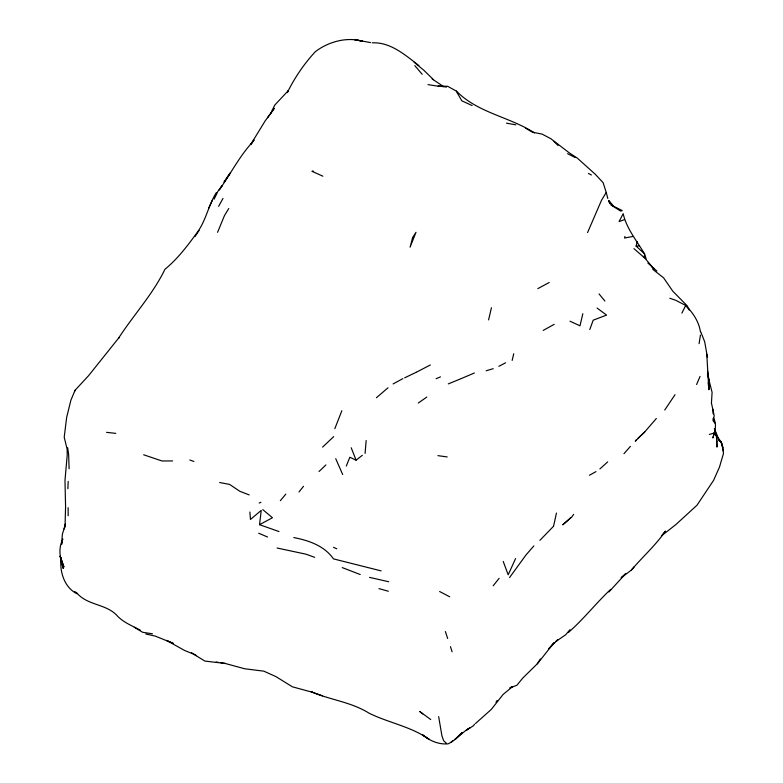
<?xml version="1.0" encoding="UTF-8"?>
<svg xmlns="http://www.w3.org/2000/svg" width="783" height="783" viewBox="0 0 783 783"><rect width="100%" height="100%" fill="white"/><g stroke="black" fill="none" stroke-linecap="round" stroke-linejoin="round"><path stroke-width="1.17" d="M69.09 468.792L68.63 454.316L67.641 447.729M709.006 380.205L708.811 389.601L709.006 380.205L707.529 370.839M637.186 241.634L636.09 246.097L644.536 253.858L646.523 260.025L644.38 257.724L644.536 253.858C636.745 240.714 626.586 228.695 623.16 213.661L619.069 221.599L624.374 219.641M67.876 488.719L68.199 481.388M711.414 403.529L712.09 392.332L708.184 377.103M365.084 453.445L366.16 440.506M62.953 538.998C57.864 548.472 60.085 558.827 63.266 568.478L60.966 558.964C59.665 572.461 64.695 588.307 77.938 594.209C89.125 605.846 107.349 603.938 117.998 616.632C124.301 622.847 132.797 626.097 140.47 630.295M279.002 531.54L259.525 524.688L261.238 510.369L250.462 519.452L249.875 512.023M713.303 418.699L713.401 421.058L714.155 415.558L711.551 403.548M699.072 343.668L700.462 335.065M553.689 525.599L556.459 513.051M488.592 319.895L491.44 307.719M582.836 313.689L579.988 325.816L569.985 321.196M512.141 360.434L513.746 353.75M624.951 236.446L624.55 238.042L633.104 236.417M65.41 524.757L64.304 528.965L65.116 523.475L65.576 506.552L64.979 480.41L67.221 454.972L67.132 449.266L64.216 437.188L66.643 417.476L70.891 400.191L75.051 390.296L88.538 375.723L118.977 337.639L118.439 338.354C133.56 314.991 152.793 294.388 164.939 269.293C177.721 258.83 187.509 245.764 197.189 232.492C206.125 220.434 208.386 205.117 216.411 192.501M62.16 542.345L61.544 544.518L62.386 534.172L65.488 523.964M334.83 428.663L341.858 410.732M589.785 329.555L593.211 320.178L606.571 315.089L597.067 308.052M587.563 232.58L601.53 200.242L606.228 192.452L603.164 182.752L595.227 174.218L577.414 158.195L569.28 152.861L550.655 138.591L542.12 134.118L532.43 132.161L525.599 128.206M217.566 232.336L224.457 215.638L228.763 208.523M346.301 466.022L349.854 457.252L356.099 460.179L362.343 455.295M74.493 391.637L75.051 390.296M696.596 384.522L700.051 376.427M208.523 208.454L212.34 200.448M250.961 144.072L253.956 140.177L250.961 144.072L265.251 120.748L270.84 113.183L274.676 105.176L288.291 90.642L287.283 92.658M214.131 199.156L217.899 191.355L222.098 185.669L219.211 189.926C230.486 174.169 239.04 156.923 252.126 142.545M681.895 313.141L685.663 305.409L675.543 300.192L669.827 298.274M287.39 92.443C294.692 77.683 304.068 63.863 315.255 51.766C327.852 41.939 346.8 36.527 362.5 41.274L354.621 39.679L370.555 42.585M515.586 558.563L508.187 574.791L503.215 561.411M218.614 206.35L223.008 198.402M537.255 663.837L540.358 658.963M664.728 410.047L675.024 394.691M194.996 236.564L199.107 230.398M568.399 632.458C583.629 619.196 596.117 603.037 610.701 589.345M495.982 702.224L497.156 700.482M270.84 113.183L274.265 108.338L267.61 117.744M573.665 514.382L571.717 517.093L562.752 524.816L570.611 517.798M538.019 663.025L553.914 642.823L548.756 648.784L557.731 639.731L555.822 641.571L565.708 634.729L570.014 629.669M509.527 577.6L526.098 554.834L533.889 545.888M636.501 439.606L635.248 441.201L644.722 431.962L656.34 418.494M493.173 585.782L499.133 578.304M298.979 491.969L303.53 486.282M280.353 500.66L285.815 494.132M474.606 724.206L473.118 725.968L466.365 730.167L469.966 727.818C461.98 732.213 456.352 739.906 448.111 743.85C438.715 744.672 429.73 740.816 422.654 734.885L429.123 739.318C411.085 726.497 388.681 722.895 369.038 713.166C351.313 702.057 330.279 699.904 311.282 691.839L322.508 695.833M621.34 577.697L631.431 570.004L634.25 566.726M623.982 453.69L630.432 446.33M539.888 540.339L553.581 526.225M608.939 591.958L625.774 573.538L621.271 577.541M537.53 663.573L522.692 678.147L516.868 685.291L509.772 687.914M631.431 570.004C642.559 556.84 655.596 545.428 665.413 531.099L661.508 535.817L675.827 524.6L696.987 505.231L713.587 480.341L719.46 467.157L723.472 453.514L722.22 444.627L720.977 441.534L715.75 435.279M322.616 447.103L333.675 436.62M319.043 471.493L325.904 464.955M638.145 438.069L644.722 431.962M599.905 468.919L607.686 461.892M475.535 723.472L491.323 709.398L503.077 694.472L512.415 686.769L510.408 687.562M388.016 387.8L376.417 397.725M450.881 742.421L452.868 740.796M418.269 403.039L426.794 397.069M589.413 475.281L595.98 471.611M543.177 330.416L554.198 324.338M393.086 383.934L402.854 378.649M537.813 288.633L549.216 282.497M259.525 524.688L272.455 517.739L262.794 509.625M416.947 371.915L430.366 364.956M498.83 366.307L505.612 362.793M404.635 377.837L416.429 372.189M461.383 378.532L474.381 372.992M259.173 503.048L260.935 502.304M436.082 378.718L440.477 376.858M448.316 383.895L461.06 378.669M486.174 370.77L493.231 368.685M709.339 434.457L713.988 433.116M313.151 170.988L311.928 171.281L322.919 176.214M636.09 246.097L639.241 245.882M472.1 105.548L461.853 100.831L456.107 90.936L447.661 86.296L437.325 86.081L427.988 84.623M172.603 460.952L161.993 460.972L143.661 454.776M372.248 42.83C390.59 41.988 405.3 55.113 418.876 65.557M106.566 432.343L115.806 433.371M438.108 86.042L446.555 87.05M437.893 455.637L447.201 456.949M216.157 662.066L218.496 662.418M220.826 662.77L225.484 663.475M152.46 633.799L142.575 632.263L134.294 627.242M506.503 123.176L515.87 124.82M293.791 537.559C308.805 540.476 324.328 545.761 333.489 558.886L381.125 570.885M388.691 581.749L369.517 577.365M219.641 482.524L229.585 484.413L239.872 491.313L249.2 494.915M277.104 548.022L306.045 554.198L314.668 557.33M145.795 633.995L155.406 636.148L173.249 643.391L166.495 640.396L184.592 650.467L193.509 654.108L204.911 661.087L225.024 663.416L244.639 668.76L263.832 671.158L275.939 676.61L292.411 686.818L312.75 692.358M378.943 588.61L388.329 591.243M189.829 460.003L193.89 461.461M342.23 567.597L360.229 574.536M258.723 533.243L267.571 537.021M333.529 547.337L336.768 548.766M449.726 596.803L439.596 591.498M613.666 206.291L611.004 204.989L620.674 211.116L622.279 210.598L613.666 206.291L608.949 200.683M567.606 153.693L575.104 157.5M443.599 86.58L432.196 78.975M588.405 173.434L591.419 175.001M191.502 652.719L196.494 655.655M414.187 62.268L423.946 70.353L433.528 79.709M534.525 132.944C509.792 116.853 477.415 112.86 456.411 91.043M74.708 591.508L77.605 593.475M652.797 269.352L663.602 277.838L672.773 291.178L687.21 305.82L689.314 309.98L685.663 305.409M430.738 719.548L419.668 711.424L422.732 713.93M633.946 248.642L644.38 257.724M647.854 263.039L656.868 271.035M446.447 743.321L443.628 740.718L441.906 735.726L438.656 716.621M652.122 267.228L653.825 268.892L647.042 260.67M554.041 141.41L558.054 145.521M414.814 65.625L422.203 74.297M599.034 293.909L604.887 301.034M688.6 308.58C694.472 315.148 699.092 322.968 700.433 331.786M608.587 200.957L610.76 203.893L608.998 201.035M718.295 439.38L719.704 441.348L714.331 428.595M608.968 201.779L610.123 203.874M447.68 638.497L445.361 631.529M335.731 458.691L342.69 474.527M700.775 331.884L704.7 341.789L707.392 357.058M351.205 447.749L356.099 460.179M713.832 418.846C717.189 424.954 714.654 431.815 712.892 437.981L715.173 429.593L715.897 435.456L715.359 433.205M723.052 447.729L720.977 441.534L723.365 450.861M713.528 419.571L714.625 423.026L713.528 418.425M450.45 646.641L452.094 651.799M606.228 192.452L607.814 198.52M706.785 354.229L708.801 389.102L708.243 382.633M60.966 558.964L61.671 562.4L61.27 557.829M707.46 374.147L707.656 376.261M713.293 418.23L713.401 421.058M712.931 409.264L713.117 413.845M68.121 507.687L68.16 515.762M412.641 237.523L410.077 247.174L415.998 232.306L412.641 237.523M229.194 174.492L224.036 182.165L230.231 172.994L229.194 174.492M461.941 732.731L454.913 739.553L461.941 732.731M63.883 566.823L60.144 556.341L63.883 566.823M716.817 441.358L716.376 434.496L716.993 447.083L716.817 441.358"/></g></svg>
